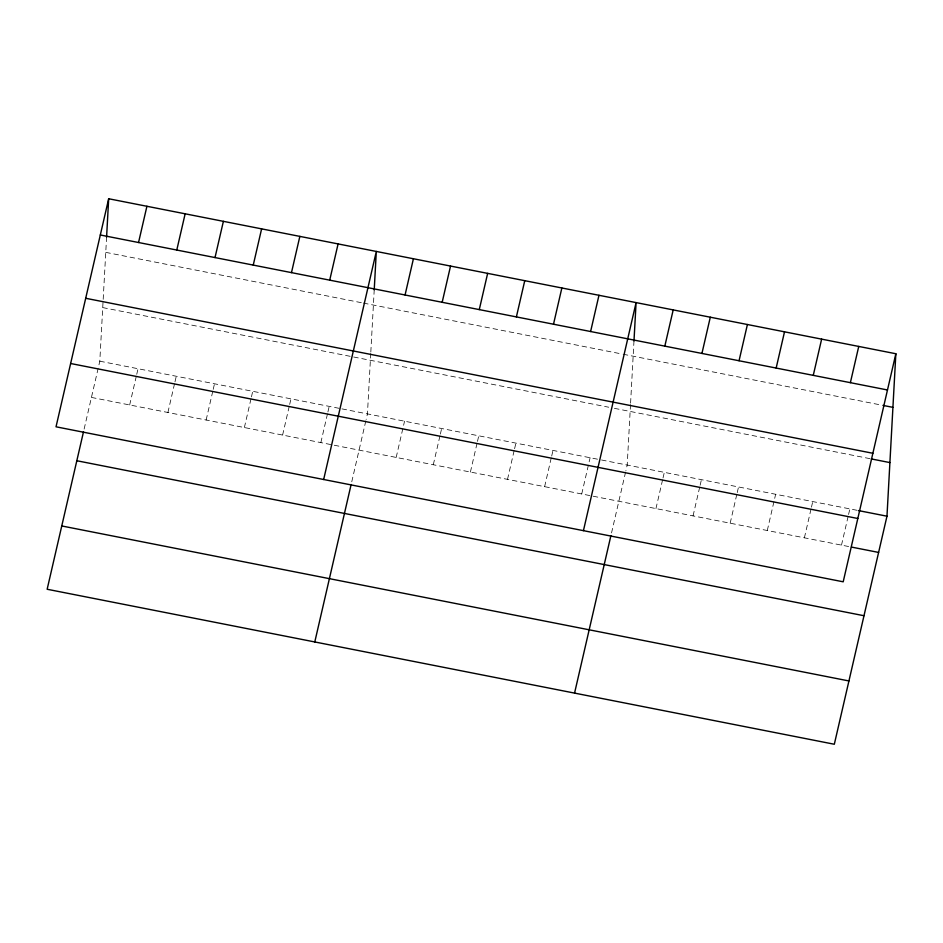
<?xml version="1.0" encoding="UTF-8"?>
<svg xmlns="http://www.w3.org/2000/svg" width="943" height="943" viewBox="0 0 943 943"><rect width="100%" height="100%" fill="white"/><g stroke="black" fill="none" stroke-linecap="round" stroke-linejoin="round"><path stroke-width="0.71" stroke-dasharray="4.71 3.54" d="M84.127 429.077L99.805 361.193L103.105 300.687M103.188 299.308L106.583 237.235M370.752 353.377L367.44 413.894L366.155 419.47M370.823 351.998L374.218 289.937M630.513 404.535L627.201 465.04L625.916 470.616M630.584 403.156L633.979 341.083M129.674 404.96L136.429 375.691M136.747 374.3L138.032 368.725M167.901 412.492L174.655 383.223M174.985 381.832L176.27 376.257M206.14 420.012L212.894 390.756M213.212 389.353L214.509 383.777M244.367 427.544L251.133 398.276M251.451 396.885L252.736 391.31M282.605 435.077L289.36 405.808M289.69 404.417L290.974 398.842M320.844 442.597L327.598 413.34M327.916 411.938L329.201 406.362M351.763 481.779L365.825 420.861M396.178 457.438L404.547 421.203M433.297 464.746L440.051 435.477M440.369 434.086L441.654 428.511M470.404 472.054L477.158 442.786M477.476 441.395L478.773 435.819M507.511 479.362L514.265 450.094M514.595 448.703L515.88 443.127M544.618 486.659L551.372 457.402M551.702 456.011L552.987 450.436M581.737 493.967L590.094 457.744M611.535 532.925L625.598 472.019M655.951 508.583L662.705 479.315M663.023 477.924L664.32 472.349M693.058 515.892L699.812 486.623M700.142 485.232L701.427 479.657M730.165 523.2L736.919 493.932M737.249 492.541L738.534 486.965M767.284 530.508L775.641 494.273M804.391 537.816L811.145 508.548M811.463 507.157L812.748 501.582M841.498 545.125L848.252 515.856M848.57 514.465L849.867 508.89M105.746 252.359L362.065 302.821M363.479 303.104L621.732 353.955M623.158 354.238L881.505 405.101M102.728 307.595L608.73 407.223M614.435 408.343L869.918 458.652M99.805 361.193L340.529 408.602M341.955 408.873L600.09 459.701M601.516 459.984L856.998 510.293M91.436 397.427L591.721 495.935M593.147 496.218L848.629 546.527"/><path stroke-width="1.41" d="M106.583 237.235L108.681 198.749L895.85 353.743L886.974 516.198L834.319 744.251L47.15 589.257L83.491 431.835M374.218 289.937L376.316 251.451L323.661 479.504M633.979 341.083L636.089 302.597L583.434 530.65M108.681 198.749L56.026 426.802L843.195 581.807L895.85 353.743M138.55 242.504L146.919 206.269M176.789 250.036L185.146 213.802M215.016 257.569L223.385 221.334M253.254 265.089L261.612 228.854M291.481 272.621L299.85 236.387M329.72 280.154L338.089 243.919M314.785 641.959L351.126 484.537M405.066 294.982L413.423 258.747M442.173 302.29L450.542 266.056M479.28 309.599L487.649 273.364M516.387 316.907L524.756 280.672M553.506 324.215L561.863 287.98M590.613 331.523L598.97 295.289M574.558 693.105L610.899 535.683M664.827 346.128L673.196 309.905M701.934 353.436L710.303 317.213M739.053 360.745L747.41 324.51M776.16 368.053L784.517 331.818M813.267 375.361L821.636 339.126M850.374 382.669L858.743 346.435M100.312 234.984L887.481 389.978M882.931 405.384L892.915 407.352M85.695 298.283L872.876 453.277M871.344 458.935L889.897 462.589M858.425 510.576L886.974 516.198M70.642 363.503L857.812 518.497M851.482 547.081L878.605 552.421M76.819 460.738L863.988 615.732M61.766 525.958L848.936 680.952"/></g></svg>
